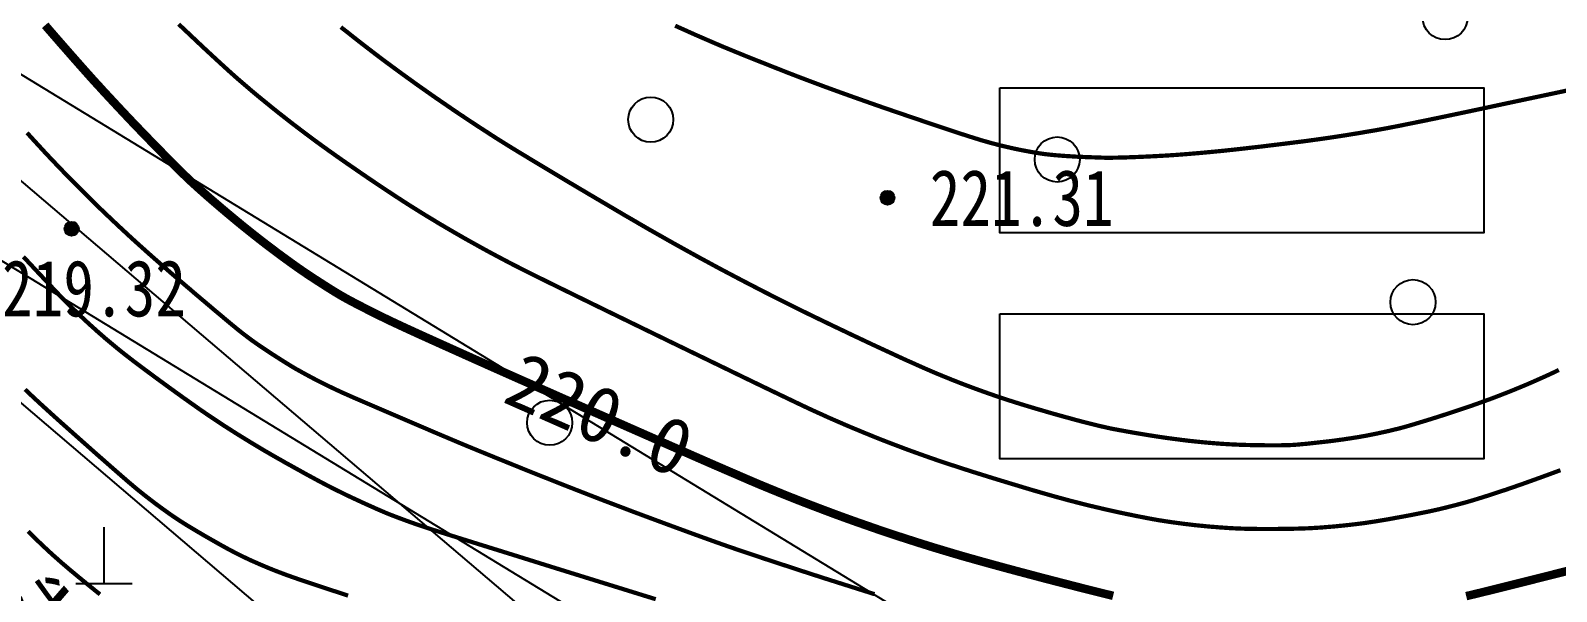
# Model space of a CAD drawing. Extents: x 36524600 to 36525730, y 2746759 to 2747713.
# Drawn here: x 36525067.07 to 36525094.15, y 2747423.84 to 2747433.79 of the extents above; entities that cross this region are included whole.
import ezdxf
from ezdxf.enums import TextEntityAlignment as Align

# ---------------------------------------------------------------- set-up
doc = ezdxf.new("R2010")
doc.units = 0
doc.header["$LTSCALE"] = 1000
doc.header["$MEASUREMENT"] = 0
doc.linetypes.add('X2', pattern=[10, 8, -2])
for name, color, linetype in [('0-规划道路', 4, 'Continuous'), ('DGX', 251, 'Continuous'), ('DLDW', 11, 'Continuous'), ('DLSS', 4, 'Continuous'), ('GCD', 252, 'Continuous'), ('PP-DX-PT', 251, 'Continuous'), ('PUB_TEXT', 7, 'Continuous'), ('ZBTZ', 3, 'Continuous'), ('ZDH', 1, 'Continuous')]:
    doc.layers.add(name, color=color, linetype=linetype)
doc.styles.add('_TCH_DIM', font='SIMPLEX', dxfattribs={"bigfont": 'GBCBIG'})
doc.styles.add('正等线体', font='宋体.shx', dxfattribs={"bigfont": '@@gbcbig.shx'})

# ---------------------------------------------------------------- blocks, each defined once
blk = doc.blocks.new('gc326')
blk.add_circle((0, 0), 0.8)
blk = doc.blocks.new('gc200')
h = blk.add_hatch(color=256)
edge = h.paths.add_edge_path()
edge.add_arc((0, 0), 0.25, 0, 360)
blk.add_circle((0, 0), 0.25)
blk = doc.blocks.new('Gc111')
for p, q in [((0, 0), (0, 2)), ((-1, 0), (1, 0))]:
    blk.add_line(p, q)
blk = doc.blocks.new('dxt')
at = {"layer": 'DGX', "color": 253, "linetype": 'Continuous', "flags": 128}
for points, const_width in [([(36525067.028, 2747424.901), (36525067.11, 2747424.821), (36525067.187, 2747424.746), (36525067.259, 2747424.677), (36525067.325, 2747424.615), (36525067.386, 2747424.558), (36525067.441, 2747424.507), (36525067.491, 2747424.462), (36525067.539, 2747424.42), (36525067.586, 2747424.378), (36525067.634, 2747424.336), (36525067.682, 2747424.295), (36525067.731, 2747424.253), (36525067.779, 2747424.212), (36525067.828, 2747424.172), (36525067.877, 2747424.131), (36525067.925, 2747424.091), (36525067.972, 2747424.053), (36525068.017, 2747424.016), (36525068.061, 2747423.98), (36525068.103, 2747423.946), (36525068.145, 2747423.912), (36525068.184, 2747423.881), (36525068.222, 2747423.85), (36525068.261, 2747423.819), (36525068.304, 2747423.786)], 0.075), ([(36525066.974, 2747427.42), (36525067.056, 2747427.342), (36525067.144, 2747427.26), (36525067.243, 2747427.168), (36525067.353, 2747427.068), (36525067.474, 2747426.958), (36525067.606, 2747426.839), (36525067.749, 2747426.712), (36525067.903, 2747426.575), (36525068.068, 2747426.429), (36525068.23, 2747426.285), (36525068.377, 2747426.156), (36525068.507, 2747426.042), (36525068.622, 2747425.941), (36525068.721, 2747425.855), (36525068.804, 2747425.783), (36525068.872, 2747425.726), (36525068.923, 2747425.682), (36525068.967, 2747425.646), (36525069.011, 2747425.61), (36525069.055, 2747425.575), (36525069.099, 2747425.54), (36525069.144, 2747425.505), (36525069.189, 2747425.47), (36525069.234, 2747425.436), (36525069.279, 2747425.401), (36525069.324, 2747425.368), (36525069.37, 2747425.334), (36525069.416, 2747425.301), (36525069.462, 2747425.268), (36525069.508, 2747425.235), (36525069.554, 2747425.202), (36525069.601, 2747425.17), (36525069.648, 2747425.138), (36525069.698, 2747425.105), (36525069.755, 2747425.068), (36525069.817, 2747425.029), (36525069.887, 2747424.986), (36525069.963, 2747424.941), (36525070.045, 2747424.892), (36525070.133, 2747424.84), (36525070.228, 2747424.785), (36525070.324, 2747424.731), (36525070.413, 2747424.68), (36525070.496, 2747424.634), (36525070.574, 2747424.591), (36525070.646, 2747424.553), (36525070.711, 2747424.518), (36525070.771, 2747424.488), (36525070.825, 2747424.461), (36525070.877, 2747424.437), (36525070.928, 2747424.413), (36525070.979, 2747424.389), (36525071.031, 2747424.366), (36525071.083, 2747424.343), (36525071.135, 2747424.32), (36525071.187, 2747424.298), (36525071.239, 2747424.276), (36525071.291, 2747424.254), (36525071.344, 2747424.233), (36525071.396, 2747424.212), (36525071.449, 2747424.191), (36525071.502, 2747424.171), (36525071.555, 2747424.151), (36525071.608, 2747424.131), (36525071.661, 2747424.112), (36525071.724, 2747424.09), (36525071.806, 2747424.061), (36525071.908, 2747424.027), (36525072.029, 2747423.986), (36525072.169, 2747423.939), (36525072.328, 2747423.886), (36525072.507, 2747423.828), (36525072.705, 2747423.762)], 0.075), ([(36525066.944, 2747429.774), (36525067.234, 2747429.464), (36525067.458, 2747429.225), (36525067.617, 2747429.058), (36525067.711, 2747428.962), (36525067.773, 2747428.902), (36525067.835, 2747428.842), (36525067.897, 2747428.782), (36525067.959, 2747428.723), (36525068.022, 2747428.664), (36525068.085, 2747428.605), (36525068.149, 2747428.547), (36525068.213, 2747428.49), (36525068.277, 2747428.432), (36525068.342, 2747428.376), (36525068.407, 2747428.319), (36525068.473, 2747428.264), (36525068.539, 2747428.209), (36525068.605, 2747428.154), (36525068.672, 2747428.1), (36525068.74, 2747428.046), (36525068.811, 2747427.991), (36525068.891, 2747427.929), (36525068.978, 2747427.863), (36525069.073, 2747427.792), (36525069.176, 2747427.716), (36525069.286, 2747427.634), (36525069.405, 2747427.547), (36525069.531, 2747427.455), (36525069.657, 2747427.364), (36525069.775, 2747427.279), (36525069.885, 2747427.201), (36525069.987, 2747427.129), (36525070.08, 2747427.063), (36525070.166, 2747427.004), (36525070.243, 2747426.951), (36525070.312, 2747426.905), (36525070.377, 2747426.862), (36525070.442, 2747426.819), (36525070.507, 2747426.776), (36525070.573, 2747426.734), (36525070.639, 2747426.692), (36525070.704, 2747426.65), (36525070.77, 2747426.609), (36525070.837, 2747426.568), (36525070.903, 2747426.527), (36525070.97, 2747426.486), (36525071.036, 2747426.446), (36525071.103, 2747426.406), (36525071.17, 2747426.366), (36525071.237, 2747426.326), (36525071.305, 2747426.287), (36525071.372, 2747426.248), (36525071.442, 2747426.208), (36525071.517, 2747426.166), (36525071.595, 2747426.121), (36525071.679, 2747426.075), (36525071.766, 2747426.026), (36525071.859, 2747425.975), (36525071.955, 2747425.921), (36525072.057, 2747425.866), (36525072.16, 2747425.81), (36525072.264, 2747425.755), (36525072.367, 2747425.701), (36525072.471, 2747425.648), (36525072.575, 2747425.597), (36525072.679, 2747425.546), (36525072.783, 2747425.497), (36525072.887, 2747425.449), (36525072.986, 2747425.403), (36525073.078, 2747425.362), (36525073.16, 2747425.325), (36525073.234, 2747425.292), (36525073.3, 2747425.264), (36525073.357, 2747425.239), (36525073.405, 2747425.219), (36525073.445, 2747425.203), (36525073.481, 2747425.189), (36525073.516, 2747425.176), (36525073.552, 2747425.162), (36525073.587, 2747425.148), (36525073.623, 2747425.135), (36525073.659, 2747425.122), (36525073.695, 2747425.108), (36525073.731, 2747425.095), (36525073.769, 2747425.081), (36525073.811, 2747425.066), (36525073.859, 2747425.049), (36525073.91, 2747425.031), (36525073.967, 2747425.012), (36525074.028, 2747424.991), (36525074.093, 2747424.969), (36525074.164, 2747424.946), (36525074.307, 2747424.9), (36525074.594, 2747424.81), (36525075.023, 2747424.676), (36525075.595, 2747424.498), (36525076.309, 2747424.275), (36525077.166, 2747424.009), (36525078.166, 2747423.699)], 0.075), ([(36525067.009, 2747431.973), (36525067.137, 2747431.832), (36525067.246, 2747431.714), (36525067.334, 2747431.618), (36525067.413, 2747431.534), (36525067.493, 2747431.45), (36525067.572, 2747431.367), (36525067.652, 2747431.284), (36525067.733, 2747431.201), (36525067.814, 2747431.119), (36525067.895, 2747431.037), (36525067.976, 2747430.955), (36525068.058, 2747430.874), (36525068.14, 2747430.792), (36525068.223, 2747430.712), (36525068.305, 2747430.631), (36525068.388, 2747430.551), (36525068.472, 2747430.472), (36525068.556, 2747430.392), (36525068.64, 2747430.313), (36525068.724, 2747430.235), (36525068.809, 2747430.156), (36525068.894, 2747430.078), (36525068.979, 2747430.001), (36525069.065, 2747429.924), (36525069.151, 2747429.847), (36525069.238, 2747429.77), (36525069.324, 2747429.694), (36525069.413, 2747429.617), (36525069.505, 2747429.537), (36525069.6, 2747429.454), (36525069.699, 2747429.369), (36525069.802, 2747429.281), (36525069.908, 2747429.191), (36525070.017, 2747429.097), (36525070.13, 2747429.002), (36525070.24, 2747428.909), (36525070.339, 2747428.825), (36525070.428, 2747428.751), (36525070.506, 2747428.685), (36525070.574, 2747428.628), (36525070.631, 2747428.58), (36525070.678, 2747428.542), (36525070.714, 2747428.512), (36525070.746, 2747428.486), (36525070.777, 2747428.461), (36525070.809, 2747428.436), (36525070.841, 2747428.411), (36525070.873, 2747428.387), (36525070.905, 2747428.362), (36525070.937, 2747428.338), (36525070.969, 2747428.314), (36525071.004, 2747428.288), (36525071.043, 2747428.261), (36525071.086, 2747428.23), (36525071.134, 2747428.197), (36525071.186, 2747428.162), (36525071.243, 2747428.124), (36525071.304, 2747428.084), (36525071.369, 2747428.041), (36525071.435, 2747427.999), (36525071.497, 2747427.959), (36525071.554, 2747427.923), (36525071.607, 2747427.89), (36525071.657, 2747427.859), (36525071.702, 2747427.831), (36525071.743, 2747427.807), (36525071.78, 2747427.785), (36525071.815, 2747427.766), (36525071.851, 2747427.746), (36525071.886, 2747427.726), (36525071.921, 2747427.707), (36525071.957, 2747427.687), (36525071.992, 2747427.668), (36525072.028, 2747427.649), (36525072.063, 2747427.63), (36525072.099, 2747427.611), (36525072.135, 2747427.592), (36525072.171, 2747427.574), (36525072.207, 2747427.556), (36525072.243, 2747427.537), (36525072.279, 2747427.519), (36525072.315, 2747427.501), (36525072.352, 2747427.484), (36525072.388, 2747427.466), (36525072.424, 2747427.449), (36525072.461, 2747427.431), (36525072.497, 2747427.414), (36525072.534, 2747427.397), (36525072.571, 2747427.38), (36525072.607, 2747427.363), (36525072.644, 2747427.347), (36525072.689, 2747427.327), (36525072.75, 2747427.3), (36525072.827, 2747427.266), (36525072.92, 2747427.226), (36525073.029, 2747427.179), (36525073.155, 2747427.125), (36525073.296, 2747427.064), (36525073.453, 2747426.997), (36525073.616, 2747426.927), (36525073.773, 2747426.86), (36525073.924, 2747426.795), (36525074.07, 2747426.733), (36525074.209, 2747426.673), (36525074.344, 2747426.616), (36525074.472, 2747426.562), (36525074.595, 2747426.51), (36525074.723, 2747426.456), (36525074.866, 2747426.397), (36525075.024, 2747426.332), (36525075.198, 2747426.261), (36525075.387, 2747426.184), (36525075.591, 2747426.102), (36525075.81, 2747426.013), (36525076.044, 2747425.919), (36525076.287, 2747425.823), (36525076.529, 2747425.727), (36525076.772, 2747425.632), (36525077.016, 2747425.537), (36525077.259, 2747425.443), (36525077.503, 2747425.351), (36525077.747, 2747425.258), (36525077.992, 2747425.167), (36525078.229, 2747425.079), (36525078.451, 2747424.997), (36525078.658, 2747424.921), (36525078.849, 2747424.851), (36525079.026, 2747424.787), (36525079.187, 2747424.729), (36525079.333, 2747424.677), (36525079.464, 2747424.631), (36525079.595, 2747424.586), (36525079.742, 2747424.536), (36525079.904, 2747424.482), (36525080.082, 2747424.422), (36525080.276, 2747424.358), (36525080.485, 2747424.29), (36525080.71, 2747424.216), (36525080.95, 2747424.138), (36525081.205, 2747424.056), (36525081.473, 2747423.971), (36525081.754, 2747423.882), (36525082.048, 2747423.789)], 0.075), ([(36525067.33, 2747433.881), (36525067.471, 2747433.718), (36525067.593, 2747433.578), (36525067.707, 2747433.448), (36525067.813, 2747433.327), (36525067.912, 2747433.215), (36525068.003, 2747433.112), (36525068.086, 2747433.019), (36525068.162, 2747432.934), (36525068.23, 2747432.859), (36525068.295, 2747432.789), (36525068.359, 2747432.718), (36525068.424, 2747432.648), (36525068.489, 2747432.578), (36525068.554, 2747432.508), (36525068.619, 2747432.438), (36525068.685, 2747432.368), (36525068.75, 2747432.299), (36525068.817, 2747432.228), (36525068.886, 2747432.155), (36525068.958, 2747432.08), (36525069.033, 2747432.002), (36525069.11, 2747431.922), (36525069.19, 2747431.84), (36525069.273, 2747431.755), (36525069.358, 2747431.668), (36525069.442, 2747431.582), (36525069.521, 2747431.501), (36525069.596, 2747431.426), (36525069.666, 2747431.356), (36525069.731, 2747431.292), (36525069.792, 2747431.232), (36525069.848, 2747431.178), (36525069.899, 2747431.129), (36525069.952, 2747431.081), (36525070.011, 2747431.027), (36525070.077, 2747430.968), (36525070.149, 2747430.904), (36525070.228, 2747430.834), (36525070.314, 2747430.76), (36525070.407, 2747430.68), (36525070.506, 2747430.596), (36525070.609, 2747430.509), (36525070.713, 2747430.423), (36525070.817, 2747430.337), (36525070.922, 2747430.253), (36525071.027, 2747430.169), (36525071.133, 2747430.086), (36525071.24, 2747430.003), (36525071.347, 2747429.922), (36525071.453, 2747429.842), (36525071.556, 2747429.766), (36525071.655, 2747429.694), (36525071.751, 2747429.625), (36525071.843, 2747429.56), (36525071.932, 2747429.499), (36525072.018, 2747429.441), (36525072.101, 2747429.387), (36525072.179, 2747429.336), (36525072.253, 2747429.289), (36525072.321, 2747429.245), (36525072.385, 2747429.205), (36525072.444, 2747429.168), (36525072.498, 2747429.135), (36525072.547, 2747429.106), (36525072.591, 2747429.08), (36525072.638, 2747429.053), (36525072.696, 2747429.021), (36525072.765, 2747428.984), (36525072.845, 2747428.942), (36525072.936, 2747428.895), (36525073.038, 2747428.843), (36525073.151, 2747428.786), (36525073.275, 2747428.724), (36525073.44, 2747428.644), (36525073.677, 2747428.533), (36525073.985, 2747428.392), (36525074.366, 2747428.22), (36525074.818, 2747428.017), (36525075.341, 2747427.783), (36525075.937, 2747427.519), (36525076.604, 2747427.224), (36525077.273, 2747426.929), (36525077.872, 2747426.665), (36525078.402, 2747426.432), (36525078.862, 2747426.23), (36525079.253, 2747426.059), (36525079.575, 2747425.92), (36525079.827, 2747425.811), (36525080.01, 2747425.733), (36525080.159, 2747425.672), (36525080.308, 2747425.611), (36525080.457, 2747425.55), (36525080.606, 2747425.491), (36525080.756, 2747425.432), (36525080.906, 2747425.374), (36525081.056, 2747425.317), (36525081.207, 2747425.26), (36525081.357, 2747425.204), (36525081.508, 2747425.149), (36525081.66, 2747425.094), (36525081.811, 2747425.041), (36525081.963, 2747424.988), (36525082.115, 2747424.935), (36525082.268, 2747424.884), (36525082.42, 2747424.833), (36525082.573, 2747424.783), (36525082.726, 2747424.734), (36525082.879, 2747424.685), (36525083.033, 2747424.637), (36525083.187, 2747424.59), (36525083.341, 2747424.544), (36525083.495, 2747424.498), (36525083.649, 2747424.453), (36525083.81, 2747424.408), (36525083.984, 2747424.359), (36525084.17, 2747424.308), (36525084.368, 2747424.254), (36525084.579, 2747424.197), (36525084.803, 2747424.138), (36525085.039, 2747424.075), (36525085.287, 2747424.011), (36525085.531, 2747423.948), (36525085.753, 2747423.891), (36525085.952, 2747423.841), (36525086.129, 2747423.797), (36525086.284, 2747423.759)], 0.15), ([(36525092.551, 2747423.753), (36525092.762, 2747423.804), (36525093.011, 2747423.865), (36525093.3, 2747423.937), (36525093.626, 2747424.019), (36525093.992, 2747424.111), (36525094.356, 2747424.203)], 0.15), ([(36525094.223, 2747425.988), (36525094.031, 2747425.917), (36525093.853, 2747425.852), (36525093.688, 2747425.793), (36525093.535, 2747425.738), (36525093.396, 2747425.69), (36525093.269, 2747425.646), (36525093.156, 2747425.609), (36525093.052, 2747425.575), (36525092.955, 2747425.543), (36525092.865, 2747425.514), (36525092.781, 2747425.488), (36525092.703, 2747425.464), (36525092.633, 2747425.443), (36525092.569, 2747425.424), (36525092.511, 2747425.408), (36525092.457, 2747425.394), (36525092.402, 2747425.379), (36525092.348, 2747425.365), (36525092.293, 2747425.351), (36525092.239, 2747425.337), (36525092.184, 2747425.323), (36525092.129, 2747425.31), (36525092.075, 2747425.297), (36525092.016, 2747425.283), (36525091.951, 2747425.269), (36525091.879, 2747425.253), (36525091.8, 2747425.237), (36525091.714, 2747425.22), (36525091.62, 2747425.201), (36525091.52, 2747425.182), (36525091.413, 2747425.162), (36525091.306, 2747425.143), (36525091.205, 2747425.124), (36525091.112, 2747425.108), (36525091.025, 2747425.093), (36525090.945, 2747425.08), (36525090.872, 2747425.069), (36525090.806, 2747425.059), (36525090.747, 2747425.05), (36525090.691, 2747425.043), (36525090.635, 2747425.036), (36525090.579, 2747425.029), (36525090.524, 2747425.023), (36525090.468, 2747425.016), (36525090.412, 2747425.01), (36525090.356, 2747425.004), (36525090.3, 2747424.999), (36525090.244, 2747424.993), (36525090.188, 2747424.988), (36525090.131, 2747424.983), (36525090.075, 2747424.979), (36525090.019, 2747424.974), (36525089.963, 2747424.97), (36525089.906, 2747424.966), (36525089.85, 2747424.963), (36525089.79, 2747424.959), (36525089.723, 2747424.956), (36525089.649, 2747424.954), (36525089.568, 2747424.951), (36525089.48, 2747424.949), (36525089.385, 2747424.948), (36525089.283, 2747424.946), (36525089.174, 2747424.945), (36525089.065, 2747424.945), (36525088.962, 2747424.945), (36525088.867, 2747424.945), (36525088.779, 2747424.946), (36525088.698, 2747424.947), (36525088.624, 2747424.949), (36525088.558, 2747424.951), (36525088.498, 2747424.953), (36525088.441, 2747424.956), (36525088.385, 2747424.959), (36525088.329, 2747424.962), (36525088.272, 2747424.966), (36525088.216, 2747424.97), (36525088.159, 2747424.974), (36525088.103, 2747424.979), (36525088.046, 2747424.983), (36525087.99, 2747424.988), (36525087.933, 2747424.993), (36525087.877, 2747424.999), (36525087.821, 2747425.004), (36525087.764, 2747425.01), (36525087.708, 2747425.016), (36525087.652, 2747425.023), (36525087.596, 2747425.03), (36525087.54, 2747425.036), (36525087.484, 2747425.044), (36525087.428, 2747425.051), (36525087.372, 2747425.059), (36525087.316, 2747425.066), (36525087.261, 2747425.075), (36525087.205, 2747425.083), (36525087.149, 2747425.092), (36525087.09, 2747425.101), (36525087.024, 2747425.113), (36525086.951, 2747425.126), (36525086.872, 2747425.141), (36525086.785, 2747425.158), (36525086.692, 2747425.176), (36525086.591, 2747425.197), (36525086.484, 2747425.219), (36525086.374, 2747425.242), (36525086.264, 2747425.267), (36525086.154, 2747425.291), (36525086.044, 2747425.317), (36525085.934, 2747425.343), (36525085.824, 2747425.369), (36525085.715, 2747425.397), (36525085.605, 2747425.425), (36525085.493, 2747425.454), (36525085.373, 2747425.487), (36525085.248, 2747425.521), (36525085.115, 2747425.559), (36525084.976, 2747425.599), (36525084.83, 2747425.641), (36525084.678, 2747425.687), (36525084.519, 2747425.735), (36525084.36, 2747425.783), (36525084.209, 2747425.829), (36525084.064, 2747425.874), (36525083.926, 2747425.917), (36525083.794, 2747425.958), (36525083.67, 2747425.998), (36525083.553, 2747426.036), (36525083.442, 2747426.072), (36525083.335, 2747426.107), (36525083.228, 2747426.143), (36525083.121, 2747426.179), (36525083.015, 2747426.216), (36525082.908, 2747426.254), (36525082.802, 2747426.292), (36525082.696, 2747426.33), (36525082.59, 2747426.369), (36525082.485, 2747426.409), (36525082.379, 2747426.449), (36525082.274, 2747426.489), (36525082.169, 2747426.53), (36525082.064, 2747426.572), (36525081.96, 2747426.614), (36525081.855, 2747426.657), (36525081.751, 2747426.7), (36525081.647, 2747426.743), (36525081.543, 2747426.787), (36525081.44, 2747426.832), (36525081.336, 2747426.877), (36525081.233, 2747426.922), (36525081.13, 2747426.969), (36525081.028, 2747427.015), (36525080.925, 2747427.062), (36525080.795, 2747427.123), (36525080.61, 2747427.211), (36525080.37, 2747427.326), (36525080.074, 2747427.468), (36525079.724, 2747427.637), (36525079.318, 2747427.834), (36525078.857, 2747428.057), (36525078.341, 2747428.307), (36525077.825, 2747428.558), (36525077.362, 2747428.783), (36525076.954, 2747428.982), (36525076.601, 2747429.155), (36525076.301, 2747429.302), (36525076.056, 2747429.423), (36525075.865, 2747429.518), (36525075.729, 2747429.587), (36525075.619, 2747429.643), (36525075.51, 2747429.7), (36525075.402, 2747429.757), (36525075.293, 2747429.815), (36525075.185, 2747429.873), (36525075.077, 2747429.932), (36525074.97, 2747429.992), (36525074.862, 2747430.052), (36525074.755, 2747430.112), (36525074.649, 2747430.173), (36525074.542, 2747430.235), (36525074.436, 2747430.297), (36525074.331, 2747430.359), (36525074.225, 2747430.423), (36525074.12, 2747430.486), (36525074.015, 2747430.551), (36525073.909, 2747430.617), (36525073.799, 2747430.686), (36525073.685, 2747430.759), (36525073.567, 2747430.836), (36525073.445, 2747430.916), (36525073.32, 2747430.999), (36525073.191, 2747431.085), (36525073.058, 2747431.175), (36525072.927, 2747431.265), (36525072.802, 2747431.351), (36525072.683, 2747431.433), (36525072.571, 2747431.511), (36525072.465, 2747431.586), (36525072.366, 2747431.656), (36525072.273, 2747431.723), (36525072.187, 2747431.785), (36525072.104, 2747431.846), (36525072.021, 2747431.908), (36525071.939, 2747431.969), (36525071.857, 2747432.031), (36525071.775, 2747432.094), (36525071.693, 2747432.156), (36525071.612, 2747432.22), (36525071.531, 2747432.283), (36525071.45, 2747432.347), (36525071.37, 2747432.411), (36525071.29, 2747432.476), (36525071.21, 2747432.541), (36525071.13, 2747432.606), (36525071.051, 2747432.672), (36525070.972, 2747432.738), (36525070.894, 2747432.805), (36525070.811, 2747432.876), (36525070.719, 2747432.956), (36525070.618, 2747433.046), (36525070.508, 2747433.146), (36525070.39, 2747433.254), (36525070.262, 2747433.372), (36525070.125, 2747433.499), (36525069.98, 2747433.636), (36525069.835, 2747433.773), (36525069.699, 2747433.901)], 0.075), ([(36525072.578, 2747433.848), (36525072.72, 2747433.737), (36525072.851, 2747433.633), (36525072.973, 2747433.538), (36525073.086, 2747433.451), (36525073.189, 2747433.372), (36525073.283, 2747433.301), (36525073.367, 2747433.238), (36525073.447, 2747433.179), (36525073.527, 2747433.12), (36525073.607, 2747433.061), (36525073.687, 2747433.003), (36525073.767, 2747432.945), (36525073.848, 2747432.887), (36525073.928, 2747432.829), (36525074.009, 2747432.772), (36525074.09, 2747432.715), (36525074.171, 2747432.658), (36525074.252, 2747432.601), (36525074.334, 2747432.545), (36525074.416, 2747432.489), (36525074.497, 2747432.433), (36525074.579, 2747432.377), (36525074.661, 2747432.321), (36525074.744, 2747432.266), (36525074.826, 2747432.211), (36525074.909, 2747432.156), (36525074.991, 2747432.102), (36525075.074, 2747432.048), (36525075.158, 2747431.994), (36525075.241, 2747431.94), (36525075.324, 2747431.886), (36525075.417, 2747431.828), (36525075.529, 2747431.758), (36525075.66, 2747431.677), (36525075.811, 2747431.586), (36525075.98, 2747431.483), (36525076.168, 2747431.37), (36525076.375, 2747431.246), (36525076.601, 2747431.111), (36525076.83, 2747430.975), (36525077.046, 2747430.847), (36525077.248, 2747430.728), (36525077.436, 2747430.617), (36525077.61, 2747430.514), (36525077.771, 2747430.421), (36525077.918, 2747430.335), (36525078.051, 2747430.258), (36525078.178, 2747430.186), (36525078.305, 2747430.114), (36525078.432, 2747430.042), (36525078.559, 2747429.971), (36525078.687, 2747429.9), (36525078.814, 2747429.83), (36525078.942, 2747429.759), (36525079.07, 2747429.69), (36525079.199, 2747429.62), (36525079.327, 2747429.551), (36525079.456, 2747429.483), (36525079.585, 2747429.415), (36525079.714, 2747429.347), (36525079.844, 2747429.28), (36525079.973, 2747429.213), (36525080.103, 2747429.146), (36525080.233, 2747429.08), (36525080.363, 2747429.014), (36525080.494, 2747428.949), (36525080.625, 2747428.884), (36525080.755, 2747428.819), (36525080.886, 2747428.755), (36525081.018, 2747428.691), (36525081.149, 2747428.628), (36525081.279, 2747428.565), (36525081.407, 2747428.504), (36525081.533, 2747428.444), (36525081.656, 2747428.385), (36525081.778, 2747428.328), (36525081.896, 2747428.272), (36525082.013, 2747428.217), (36525082.127, 2747428.164), (36525082.238, 2747428.113), (36525082.344, 2747428.064), (36525082.445, 2747428.017), (36525082.542, 2747427.972), (36525082.635, 2747427.93), (36525082.723, 2747427.891), (36525082.806, 2747427.854), (36525082.884, 2747427.819), (36525082.961, 2747427.785), (36525083.038, 2747427.752), (36525083.114, 2747427.719), (36525083.191, 2747427.687), (36525083.269, 2747427.655), (36525083.346, 2747427.624), (36525083.423, 2747427.592), (36525083.501, 2747427.562), (36525083.579, 2747427.531), (36525083.657, 2747427.501), (36525083.735, 2747427.472), (36525083.813, 2747427.443), (36525083.892, 2747427.414), (36525083.97, 2747427.386), (36525084.049, 2747427.358), (36525084.128, 2747427.33), (36525084.207, 2747427.303), (36525084.286, 2747427.276), (36525084.365, 2747427.25), (36525084.444, 2747427.224), (36525084.524, 2747427.199), (36525084.603, 2747427.174), (36525084.683, 2747427.149), (36525084.763, 2747427.125), (36525084.842, 2747427.101), (36525084.918, 2747427.078), (36525084.992, 2747427.057), (36525085.064, 2747427.036), (36525085.134, 2747427.015), (36525085.201, 2747426.996), (36525085.265, 2747426.978), (36525085.328, 2747426.96), (36525085.388, 2747426.944), (36525085.447, 2747426.927), (36525085.505, 2747426.912), (36525085.561, 2747426.896), (36525085.616, 2747426.881), (36525085.67, 2747426.867), (36525085.722, 2747426.853), (36525085.773, 2747426.84), (36525085.823, 2747426.827), (36525085.874, 2747426.814), (36525085.924, 2747426.802), (36525085.974, 2747426.789), (36525086.025, 2747426.777), (36525086.075, 2747426.765), (36525086.126, 2747426.754), (36525086.177, 2747426.742), (36525086.232, 2747426.73), (36525086.297, 2747426.717), (36525086.371, 2747426.703), (36525086.454, 2747426.688), (36525086.547, 2747426.671), (36525086.649, 2747426.653), (36525086.761, 2747426.634), (36525086.882, 2747426.614), (36525087.007, 2747426.594), (36525087.132, 2747426.575), (36525087.255, 2747426.557), (36525087.378, 2747426.541), (36525087.501, 2747426.525), (36525087.622, 2747426.51), (36525087.743, 2747426.497), (36525087.863, 2747426.485), (36525087.983, 2747426.474), (36525088.103, 2747426.464), (36525088.222, 2747426.455), (36525088.342, 2747426.448), (36525088.462, 2747426.442), (36525088.582, 2747426.437), (36525088.702, 2747426.434), (36525088.822, 2747426.431), (36525088.938, 2747426.43), (36525089.043, 2747426.429), (36525089.138, 2747426.429), (36525089.223, 2747426.429), (36525089.298, 2747426.43), (36525089.363, 2747426.431), (36525089.418, 2747426.433), (36525089.463, 2747426.435), (36525089.505, 2747426.438), (36525089.551, 2747426.441), (36525089.602, 2747426.446), (36525089.656, 2747426.451), (36525089.715, 2747426.456), (36525089.778, 2747426.463), (36525089.845, 2747426.47), (36525089.916, 2747426.478), (36525089.989, 2747426.486), (36525090.059, 2747426.494), (36525090.127, 2747426.502), (36525090.193, 2747426.51), (36525090.257, 2747426.519), (36525090.318, 2747426.527), (36525090.378, 2747426.535), (36525090.435, 2747426.544), (36525090.491, 2747426.552), (36525090.547, 2747426.561), (36525090.603, 2747426.57), (36525090.659, 2747426.579), (36525090.715, 2747426.589), (36525090.771, 2747426.599), (36525090.827, 2747426.61), (36525090.883, 2747426.621), (36525090.939, 2747426.632), (36525090.994, 2747426.644), (36525091.05, 2747426.656), (36525091.105, 2747426.668), (36525091.161, 2747426.68), (36525091.216, 2747426.693), (36525091.271, 2747426.707), (36525091.327, 2747426.72), (36525091.386, 2747426.735), (36525091.452, 2747426.753), (36525091.526, 2747426.774), (36525091.607, 2747426.798), (36525091.696, 2747426.825), (36525091.792, 2747426.854), (36525091.896, 2747426.886), (36525092.008, 2747426.921), (36525092.121, 2747426.957), (36525092.23, 2747426.993), (36525092.335, 2747427.027), (36525092.436, 2747427.061), (36525092.534, 2747427.093), (36525092.627, 2747427.125), (36525092.717, 2747427.156), (36525092.802, 2747427.187), (36525092.885, 2747427.217), (36525092.969, 2747427.247), (36525093.052, 2747427.278), (36525093.135, 2747427.31), (36525093.217, 2747427.342), (36525093.3, 2747427.374), (36525093.382, 2747427.407), (36525093.464, 2747427.441), (36525093.546, 2747427.475), (36525093.628, 2747427.509), (36525093.709, 2747427.544), (36525093.791, 2747427.58), (36525093.872, 2747427.616), (36525093.953, 2747427.652), (36525094.033, 2747427.689), (36525094.114, 2747427.727), (36525094.194, 2747427.765)], 0.075), ([(36525094.512, 2747432.76), (36525094.16, 2747432.685), (36525093.765, 2747432.601), (36525093.327, 2747432.508), (36525092.888, 2747432.414), (36525092.492, 2747432.33), (36525092.14, 2747432.256), (36525091.83, 2747432.192), (36525091.564, 2747432.138), (36525091.34, 2747432.093), (36525091.16, 2747432.058), (36525091.023, 2747432.033), (36525090.907, 2747432.012), (36525090.791, 2747431.993), (36525090.675, 2747431.973), (36525090.559, 2747431.954), (36525090.443, 2747431.935), (36525090.327, 2747431.917), (36525090.211, 2747431.899), (36525090.095, 2747431.882), (36525089.971, 2747431.864), (36525089.833, 2747431.845), (36525089.68, 2747431.824), (36525089.511, 2747431.803), (36525089.328, 2747431.78), (36525089.13, 2747431.756), (36525088.918, 2747431.73), (36525088.69, 2747431.704), (36525088.459, 2747431.678), (36525088.235, 2747431.654), (36525088.019, 2747431.633), (36525087.811, 2747431.614), (36525087.611, 2747431.597), (36525087.418, 2747431.582), (36525087.233, 2747431.57), (36525087.056, 2747431.56), (36525086.89, 2747431.552), (36525086.738, 2747431.545), (36525086.601, 2747431.54), (36525086.478, 2747431.535), (36525086.369, 2747431.533), (36525086.276, 2747431.531), (36525086.196, 2747431.531), (36525086.131, 2747431.531), (36525086.073, 2747431.533), (36525086.015, 2747431.535), (36525085.958, 2747431.537), (36525085.9, 2747431.539), (36525085.842, 2747431.541), (36525085.785, 2747431.543), (36525085.727, 2747431.546), (36525085.67, 2747431.548), (36525085.612, 2747431.551), (36525085.555, 2747431.555), (36525085.497, 2747431.558), (36525085.44, 2747431.562), (36525085.382, 2747431.566), (36525085.324, 2747431.571), (36525085.266, 2747431.575), (36525085.208, 2747431.581), (36525085.148, 2747431.587), (36525085.084, 2747431.594), (36525085.017, 2747431.603), (36525084.947, 2747431.614), (36525084.873, 2747431.626), (36525084.796, 2747431.64), (36525084.715, 2747431.655), (36525084.631, 2747431.671), (36525084.545, 2747431.689), (36525084.46, 2747431.708), (36525084.374, 2747431.728), (36525084.289, 2747431.748), (36525084.204, 2747431.77), (36525084.119, 2747431.792), (36525084.035, 2747431.816), (36525083.95, 2747431.84), (36525083.854, 2747431.87), (36525083.732, 2747431.908), (36525083.586, 2747431.955), (36525083.415, 2747432.011), (36525083.22, 2747432.076), (36525083, 2747432.15), (36525082.755, 2747432.233), (36525082.485, 2747432.325), (36525082.207, 2747432.42), (36525081.936, 2747432.515), (36525081.673, 2747432.608), (36525081.417, 2747432.7), (36525081.169, 2747432.79), (36525080.929, 2747432.88), (36525080.696, 2747432.968), (36525080.471, 2747433.055), (36525080.256, 2747433.14), (36525080.054, 2747433.22), (36525079.864, 2747433.295), (36525079.686, 2747433.367), (36525079.522, 2747433.434), (36525079.369, 2747433.497), (36525079.23, 2747433.556), (36525079.103, 2747433.611), (36525078.983, 2747433.663), (36525078.863, 2747433.715), (36525078.745, 2747433.768), (36525078.627, 2747433.821), (36525078.511, 2747433.873)], 0.075)]:
    blk.add_lwpolyline(points, dxfattribs=dict(at, const_width=const_width))
at = {"layer": 'DLSS', "color": 253, "linetype": 'X2'}
for p, q in [((36525090.225, 2747418.798), (36524943.317, 2747508.272)), ((36525089.556, 2747415.693), (36524941.757, 2747505.709))]:
    blk.add_line(p, q, dxfattribs=at)
at = {"layer": 'PP-DX-PT', "color": 253, "linetype": 'Continuous'}
for p in [(36525082.28, 2747430.82, 221.31), (36525067.8, 2747430.27, 219.32)]:
    blk.add_point(p, dxfattribs=at)
at = {"layer": 'PP-DX-PT', "color": 253}
for p in [(36525082.28, 2747430.82, 221.312), (36525067.8, 2747430.27, 219.32)]:
    blk.add_point(p, dxfattribs=at)
at = {"layer": 'ZDH', "color": 253, "linetype": 'Continuous'}
blk.add_point((36525068.377, 2747423.979, 217.822), dxfattribs=at)
at = {"layer": 'DLDW', "color": 253, "linetype": 'Continuous', "xscale": 0.5, "yscale": 0.5}
blk.add_blockref('Gc111', (36525068.377, 2747423.979, 217.822), dxfattribs=at)
at = {"layer": 'GCD', "color": 253, "linetype": 'Continuous'}
ref = blk.add_blockref('gc200', (36525082.28, 2747430.82, 221.312), dxfattribs=dict(at, xscale=0.5, yscale=0.5, zscale=0.5))
ref.add_attrib('height', '221.31', dxfattribs={"linetype": 'Continuous', "height": 1, "style": '正等线体', "width": 0.8}).set_placement((36525083.03, 2747430.82, 221.312), align=Align.MIDDLE_LEFT)
ref = blk.add_blockref('gc200', (36525067.8, 2747430.27, 219.32), dxfattribs=dict(at, xscale=0.5, yscale=0.5, zscale=0.5))
ref.add_attrib('height', '219.32', dxfattribs={"linetype": 'Continuous', "height": 1, "style": '正等线体', "width": 0.8}).set_placement((36525066.564, 2747429.216, 219.32), align=Align.MIDDLE_LEFT)
at = {"layer": 'ZBTZ', "color": 253, "linetype": 'Continuous', "xscale": 0.5, "yscale": 0.5}
for p in [(36525092.176, 2747434.026, 242.013), (36525078.078, 2747432.207, 229.99), (36525085.292, 2747431.5, 227.169), (36525091.606, 2747428.968, 240.023), (36525076.285, 2747426.829, 232.294)]:
    blk.add_blockref('gc326', p, dxfattribs=at)
at = {"layer": 'DGX', "color": 253, "linetype": 'Continuous', "style": '正等线体'}
blk.add_text('220.0', height=1, rotation=336.1786, dxfattribs=at).set_placement((36525077.174, 2747426.972, 220), align=Align.MIDDLE)

msp = doc.modelspace()

# ---------------------------------------------------------------- linework, layer by layer
for points in [[(36525084.276, 2747432.77), (36525092.862, 2747432.77), (36525092.862, 2747430.196), (36525084.276, 2747430.196)], [(36525084.276, 2747428.761), (36525092.862, 2747428.761), (36525092.862, 2747426.187), (36525084.276, 2747426.187)]]:
    msp.add_lwpolyline(points, close=True)
at = {"layer": '0-规划道路', "color": 4}
for p, q in [((36525026.863, 2747461.254), (36525077.713, 2747417.973)), ((36525031.492, 2747461.254), (36525079.657, 2747420.259))]:
    msp.add_line(p, q, dxfattribs=at)

# ---------------------------------------------------------------- block references
msp.add_blockref('dxt', (0, 0))

# ---------------------------------------------------------------- texts
at = {"layer": 'PUB_TEXT', "style": '_TCH_DIM'}
msp.add_text('建筑后退红线', height=1.6879, rotation=35.0367, dxfattribs=at).set_placement((36525062.662, 2747418.579))

doc.saveas('drawing.dxf')
